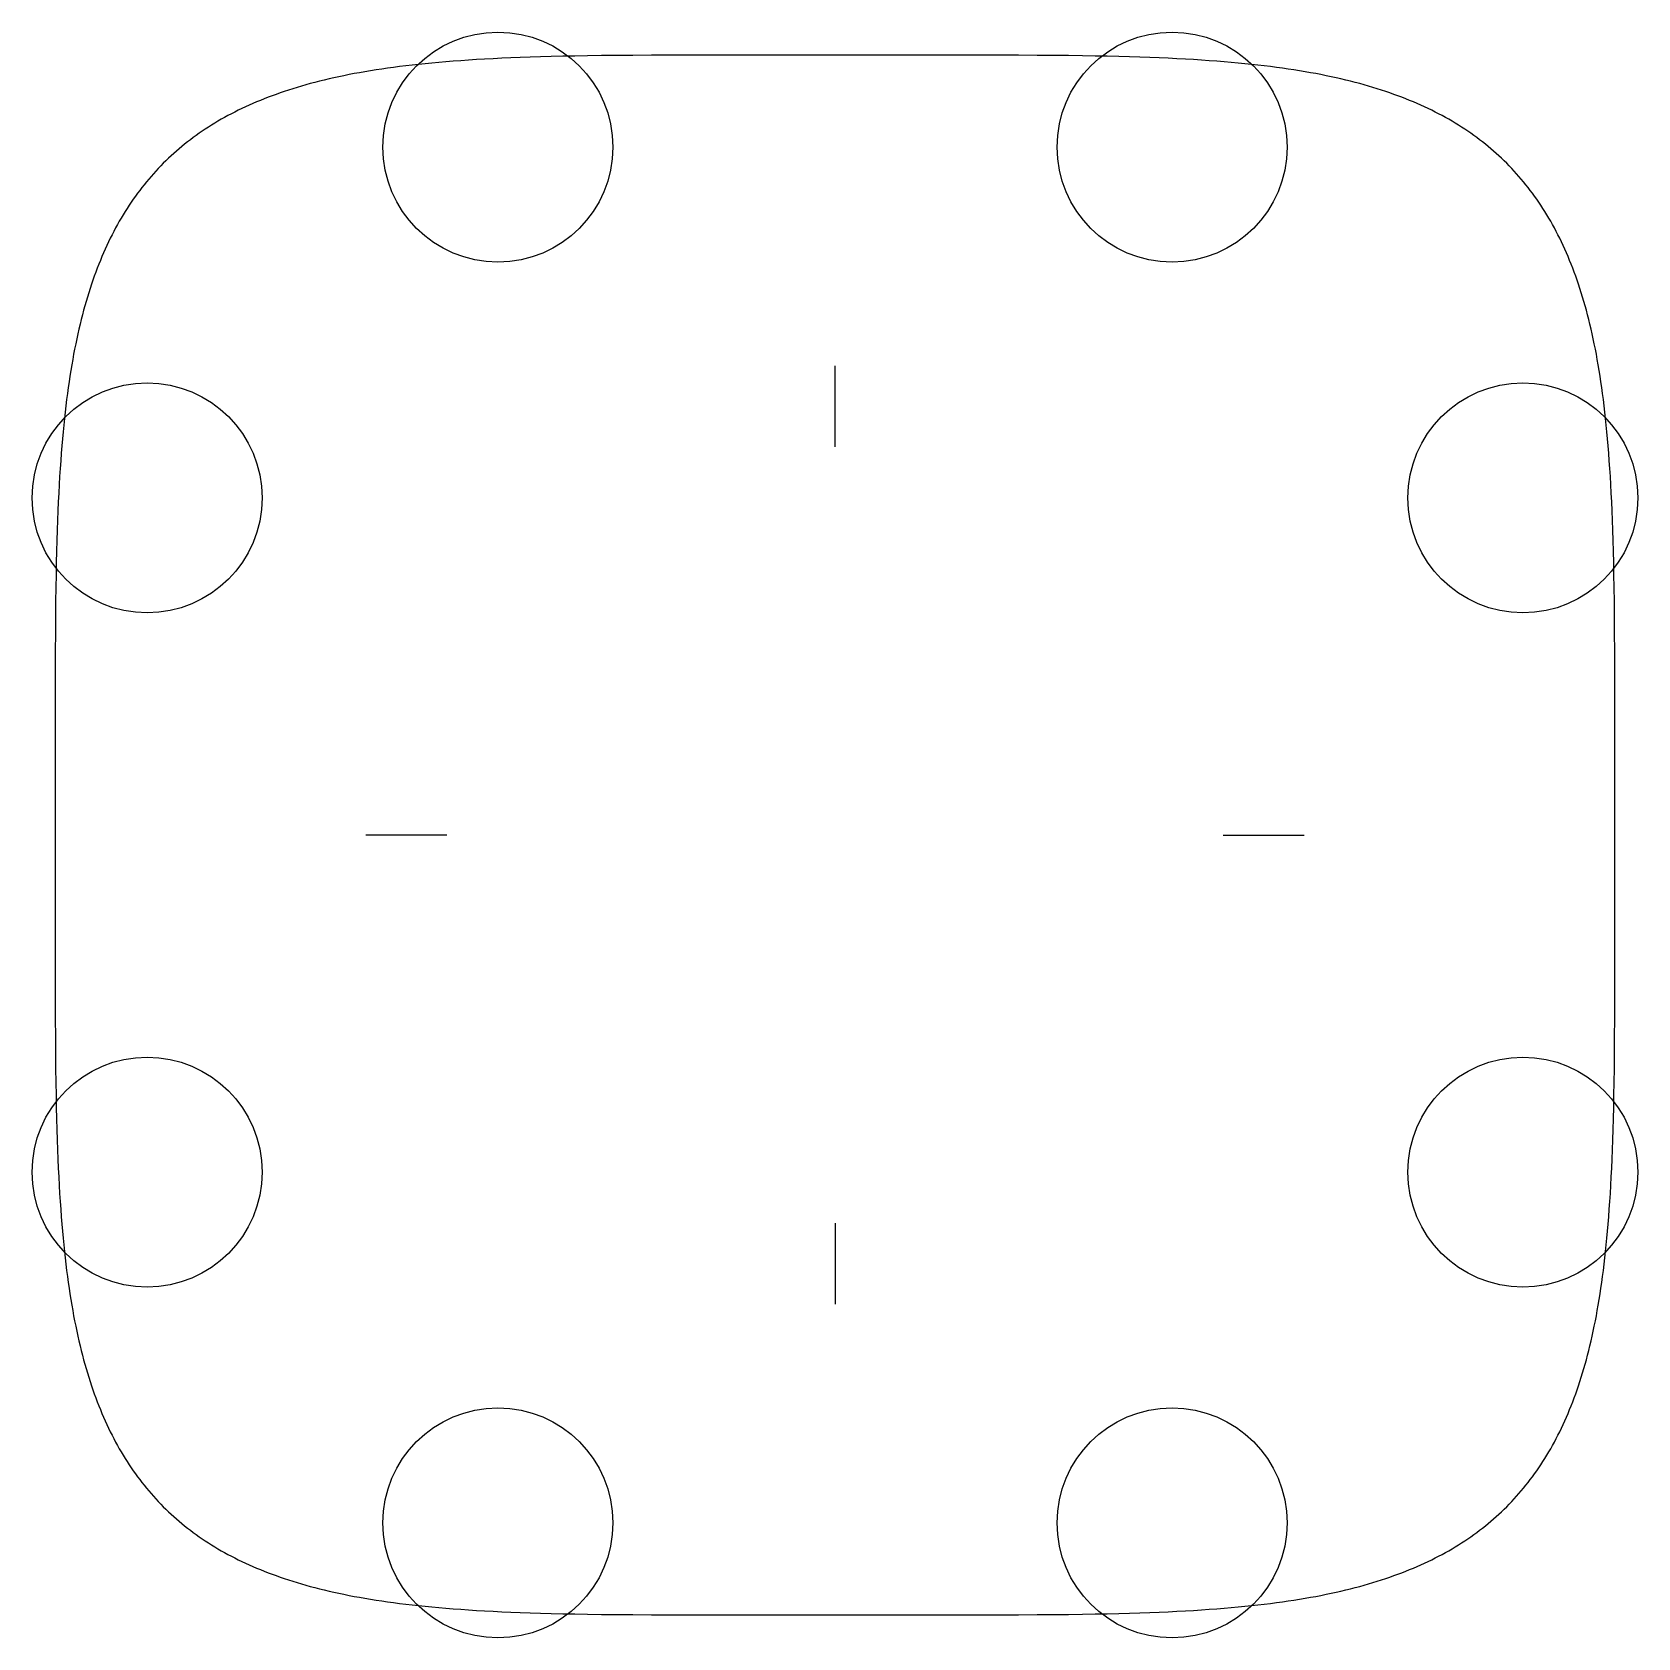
# Model space of a CAD drawing. Header units: metres. Extents: x -84 to 84, y -84 to 84.
import ezdxf

# ---------------------------------------------------------------- set-up
doc = ezdxf.new("R2010")
doc.units = ezdxf.units.M

msp = doc.modelspace()

# ---------------------------------------------------------------- linework, layer by layer
at = {"layer": 'ATTACH'}
for centre in [(-35.1794, 71.7928), (35.1794, 71.7928), (-71.7926, 35.183), (71.7926, 35.183), (-71.7926, -35.183), (71.7926, -35.183), (-35.1794, -71.7928), (35.1794, -71.7928)]:
    msp.add_circle(centre, 12, dxfattribs=at)
at = {"layer": 'OUTLINE'}
for p, q in [((-42.7785, 80.4949), (-43.4678, 80.4236)), ((-42.0729, 80.5635), (-42.7785, 80.4949)), ((-41.3498, 80.6293), (-42.0729, 80.5635)), ((-40.6083, 80.6924), (-41.3498, 80.6293)), ((-39.8471, 80.7529), (-40.6083, 80.6924)), ((-39.0649, 80.8106), (-39.8471, 80.7529)), ((-38.2602, 80.8656), (-39.0649, 80.8106)), ((-37.4312, 80.9179), (-38.2602, 80.8656)), ((-36.5759, 80.9675), (-37.4312, 80.9179)), ((-35.6922, 81.0144), (-36.5759, 80.9675)), ((-34.7775, 81.0587), (-35.6922, 81.0144)), ((-33.8287, 81.1002), (-34.7775, 81.0587)), ((-32.8422, 81.139), (-33.8287, 81.1002)), ((-31.814, 81.1752), (-32.8422, 81.139)), ((-30.7388, 81.2086), (-31.814, 81.1752)), ((-29.6105, 81.2394), (-30.7388, 81.2086)), ((-28.4214, 81.2675), (-29.6105, 81.2394)), ((-27.1617, 81.2929), (-28.4214, 81.2675)), ((-25.819, 81.3157), (-27.1617, 81.2929)), ((-24.3762, 81.3357), (-25.819, 81.3157)), ((-22.8101, 81.3531), (-24.3762, 81.3357)), ((-21.0866, 81.3678), (-22.8101, 81.3531)), ((-19.153, 81.3798), (-21.0866, 81.3678)), ((-16.919, 81.3892), (-19.153, 81.3798)), ((-14.2053, 81.3959), (-16.919, 81.3892)), ((-10.5352, 81.3999), (-14.2053, 81.3959)), ((0, 81.4012), (-10.5352, 81.3999)), ((10.5352, 81.3999), (0, 81.4012)), ((14.2053, 81.3959), (10.5352, 81.3999)), ((16.919, 81.3892), (14.2053, 81.3959)), ((19.153, 81.3798), (16.919, 81.3892)), ((21.0866, 81.3678), (19.153, 81.3798)), ((22.8101, 81.3531), (21.0866, 81.3678)), ((24.3762, 81.3357), (22.8101, 81.3531)), ((25.819, 81.3157), (24.3762, 81.3357)), ((27.1617, 81.2929), (25.819, 81.3157)), ((28.4214, 81.2675), (27.1617, 81.2929)), ((29.6105, 81.2394), (28.4214, 81.2675)), ((30.7388, 81.2086), (29.6105, 81.2394)), ((31.814, 81.1752), (30.7388, 81.2086)), ((32.8422, 81.139), (31.814, 81.1752)), ((33.8287, 81.1002), (32.8422, 81.139)), ((34.7775, 81.0587), (33.8287, 81.1002)), ((35.6922, 81.0144), (34.7775, 81.0587)), ((36.5759, 80.9675), (35.6922, 81.0144)), ((37.4312, 80.9179), (36.5759, 80.9675)), ((38.2602, 80.8656), (37.4312, 80.9179)), ((39.0649, 80.8106), (38.2602, 80.8656)), ((39.8471, 80.7529), (39.0649, 80.8106)), ((40.6083, 80.6924), (39.8471, 80.7529)), ((41.3498, 80.6293), (40.6083, 80.6924)), ((42.0729, 80.5635), (41.3498, 80.6293)), ((42.7785, 80.4949), (42.0729, 80.5635)), ((43.4678, 80.4236), (42.7785, 80.4949)), ((-53.3016, 78.7901), (-53.7941, 78.6689)), ((-52.8011, 78.9085), (-53.3016, 78.7901)), ((-52.2926, 79.024), (-52.8011, 78.9085)), ((-51.7757, 79.1368), (-52.2926, 79.024)), ((-51.2502, 79.2467), (-51.7757, 79.1368)), ((-50.7158, 79.3539), (-51.2502, 79.2467)), ((-50.1722, 79.4582), (-50.7158, 79.3539)), ((-49.619, 79.5598), (-50.1722, 79.4582)), ((-49.0559, 79.6586), (-49.619, 79.5598)), ((-48.4825, 79.7546), (-49.0559, 79.6586)), ((-47.8984, 79.8479), (-48.4825, 79.7546)), ((-47.3032, 79.9384), (-47.8984, 79.8479)), ((-46.6963, 80.0261), (-47.3032, 79.9384)), ((-46.0773, 80.1111), (-46.6963, 80.0261)), ((-45.4456, 80.1933), (-46.0773, 80.1111)), ((-44.8006, 80.2728), (-45.4456, 80.1933)), ((-44.1415, 80.3496), (-44.8006, 80.2728)), ((-43.4678, 80.4236), (-44.1415, 80.3496)), ((44.1415, 80.3496), (43.4678, 80.4236)), ((44.8006, 80.2728), (44.1415, 80.3496)), ((45.4456, 80.1933), (44.8006, 80.2728)), ((46.0773, 80.1111), (45.4456, 80.1933)), ((46.6963, 80.0261), (46.0773, 80.1111)), ((47.3032, 79.9384), (46.6963, 80.0261)), ((47.8984, 79.8479), (47.3032, 79.9384)), ((48.4825, 79.7546), (47.8984, 79.8479)), ((49.0559, 79.6586), (48.4825, 79.7546)), ((49.619, 79.5598), (49.0559, 79.6586)), ((50.1722, 79.4582), (49.619, 79.5598)), ((50.7158, 79.3539), (50.1722, 79.4582)), ((51.2502, 79.2467), (50.7158, 79.3539)), ((51.7757, 79.1368), (51.2502, 79.2467)), ((52.2926, 79.024), (51.7757, 79.1368)), ((52.8011, 78.9085), (52.2926, 79.024)), ((53.3016, 78.7901), (52.8011, 78.9085)), ((53.7941, 78.6689), (53.3016, 78.7901)), ((-58.7511, 77.1465), (-59.164, 76.9906)), ((-58.3323, 77.2994), (-58.7511, 77.1465)), ((-57.9077, 77.4493), (-58.3323, 77.2994)), ((-57.4769, 77.5964), (-57.9077, 77.4493)), ((-57.0399, 77.7405), (-57.4769, 77.5964)), ((-56.5966, 77.8818), (-57.0399, 77.7405)), ((-56.1468, 78.0201), (-56.5966, 77.8818)), ((-55.6903, 78.1556), (-56.1468, 78.0201)), ((-55.227, 78.2882), (-55.6903, 78.1556)), ((-54.7567, 78.4179), (-55.227, 78.2882)), ((-54.2791, 78.5448), (-54.7567, 78.4179)), ((-53.7941, 78.6689), (-54.2791, 78.5448)), ((54.2791, 78.5448), (53.7941, 78.6689)), ((54.7567, 78.4179), (54.2791, 78.5448)), ((55.227, 78.2882), (54.7567, 78.4179)), ((55.6903, 78.1556), (55.227, 78.2882)), ((56.1468, 78.0201), (55.6903, 78.1556)), ((56.5966, 77.8818), (56.1468, 78.0201)), ((57.0399, 77.7405), (56.5966, 77.8818)), ((57.4769, 77.5964), (57.0399, 77.7405)), ((57.9077, 77.4493), (57.4769, 77.5964)), ((58.3323, 77.2994), (57.9077, 77.4493)), ((58.7511, 77.1465), (58.3323, 77.2994)), ((59.164, 76.9906), (58.7511, 77.1465)), ((-62.637, 75.4537), (-62.9975, 75.2678)), ((-62.2716, 75.6366), (-62.637, 75.4537)), ((-61.9012, 75.8164), (-62.2716, 75.6366)), ((-61.5259, 75.9931), (-61.9012, 75.8164)), ((-61.1455, 76.1669), (-61.5259, 75.9931)), ((-60.76, 76.3376), (-61.1455, 76.1669)), ((-60.3691, 76.5053), (-60.76, 76.3376)), ((-59.9729, 76.6701), (-60.3691, 76.5053)), ((-59.5713, 76.8318), (-59.9729, 76.6701)), ((-59.164, 76.9906), (-59.5713, 76.8318)), ((59.5713, 76.8318), (59.164, 76.9906)), ((59.9729, 76.6701), (59.5713, 76.8318)), ((60.3691, 76.5053), (59.9729, 76.6701)), ((60.76, 76.3376), (60.3691, 76.5053)), ((61.1455, 76.1669), (60.76, 76.3376)), ((61.5259, 75.9931), (61.1455, 76.1669)), ((61.9012, 75.8164), (61.5259, 75.9931)), ((62.2716, 75.6366), (61.9012, 75.8164)), ((62.637, 75.4537), (62.2716, 75.6366)), ((62.9975, 75.2678), (62.637, 75.4537)), ((-65.3923, 73.8788), (-65.7167, 73.6677)), ((-65.0636, 74.0867), (-65.3923, 73.8788)), ((-64.7305, 74.2914), (-65.0636, 74.0867)), ((-64.393, 74.493), (-64.7305, 74.2914)), ((-64.051, 74.6914), (-64.393, 74.493)), ((-63.7045, 74.8866), (-64.051, 74.6914)), ((-63.3534, 75.0787), (-63.7045, 74.8866)), ((-62.9975, 75.2678), (-63.3534, 75.0787)), ((63.3534, 75.0787), (62.9975, 75.2678)), ((63.7045, 74.8866), (63.3534, 75.0787)), ((64.051, 74.6914), (63.7045, 74.8866)), ((64.393, 74.493), (64.051, 74.6914)), ((64.7305, 74.2914), (64.393, 74.493)), ((65.0636, 74.0867), (64.7305, 74.2914)), ((65.3923, 73.8788), (65.0636, 74.0867)), ((65.7167, 73.6677), (65.3923, 73.8788)), ((-67.8718, 72.0983), (-68.1637, 71.8607)), ((-67.576, 72.3324), (-67.8718, 72.0983)), ((-67.2763, 72.5632), (-67.576, 72.3324)), ((-66.9726, 72.7907), (-67.2763, 72.5632)), ((-66.6648, 73.0149), (-66.9726, 72.7907)), ((-66.3529, 73.2357), (-66.6648, 73.0149)), ((-66.0369, 73.4533), (-66.3529, 73.2357)), ((-65.7167, 73.6677), (-66.0369, 73.4533)), ((66.0369, 73.4533), (65.7167, 73.6677)), ((66.3529, 73.2357), (66.0369, 73.4533)), ((66.6648, 73.0149), (66.3529, 73.2357)), ((66.9726, 72.7907), (66.6648, 73.0149)), ((67.2763, 72.5632), (66.9726, 72.7907)), ((67.576, 72.3324), (67.2763, 72.5632)), ((67.8718, 72.0983), (67.576, 72.3324)), ((68.1637, 71.8607), (67.8718, 72.0983)), ((-69.5659, 70.6212), (-69.8352, 70.3628)), ((-69.293, 70.8761), (-69.5659, 70.6212)), ((-69.0163, 71.1275), (-69.293, 70.8761)), ((-68.7359, 71.3753), (-69.0163, 71.1275)), ((-68.4517, 71.6197), (-68.7359, 71.3753)), ((-68.1637, 71.8607), (-68.4517, 71.6197)), ((68.4517, 71.6197), (68.1637, 71.8607)), ((68.7359, 71.3753), (68.4517, 71.6197)), ((69.0163, 71.1275), (68.7359, 71.3753)), ((69.293, 70.8761), (69.0163, 71.1275)), ((69.5659, 70.6212), (69.293, 70.8761)), ((69.8352, 70.3628), (69.5659, 70.6212)), ((-71.3753, 68.7359), (-71.6197, 68.4517)), ((-71.1275, 69.0163), (-71.3753, 68.7359)), ((-70.8761, 69.293), (-71.1275, 69.0163)), ((-70.6212, 69.5659), (-70.8761, 69.293)), ((-70.3628, 69.8352), (-70.6212, 69.5659)), ((-70.1008, 70.1008), (-70.3628, 69.8352)), ((-69.8352, 70.3628), (-70.1008, 70.1008)), ((70.1008, 70.1008), (69.8352, 70.3628)), ((70.3628, 69.8352), (70.1008, 70.1008)), ((70.6212, 69.5659), (70.3628, 69.8352)), ((70.8761, 69.293), (70.6212, 69.5659)), ((71.1275, 69.0163), (70.8761, 69.293)), ((71.3753, 68.7359), (71.1275, 69.0163)), ((71.6197, 68.4517), (71.3753, 68.7359)), ((-72.5632, 67.2763), (-72.7907, 66.9726)), ((-72.3324, 67.576), (-72.5632, 67.2763)), ((-72.0983, 67.8718), (-72.3324, 67.576)), ((-71.8607, 68.1637), (-72.0983, 67.8718)), ((-71.6197, 68.4517), (-71.8607, 68.1637)), ((71.8607, 68.1637), (71.6197, 68.4517)), ((72.0983, 67.8718), (71.8607, 68.1637)), ((72.3324, 67.576), (72.0983, 67.8718)), ((72.5632, 67.2763), (72.3324, 67.576)), ((72.7907, 66.9726), (72.5632, 67.2763)), ((-73.8788, 65.3923), (-74.0867, 65.0636)), ((-73.6677, 65.7167), (-73.8788, 65.3923)), ((-73.4533, 66.0369), (-73.6677, 65.7167)), ((-73.2357, 66.3529), (-73.4533, 66.0369)), ((-73.0149, 66.6648), (-73.2357, 66.3529)), ((-72.7907, 66.9726), (-73.0149, 66.6648)), ((73.0149, 66.6648), (72.7907, 66.9726)), ((73.2357, 66.3529), (73.0149, 66.6648)), ((73.4533, 66.0369), (73.2357, 66.3529)), ((73.6677, 65.7167), (73.4533, 66.0369)), ((73.8788, 65.3923), (73.6677, 65.7167)), ((74.0867, 65.0636), (73.8788, 65.3923)), ((-74.8866, 63.7045), (-75.0787, 63.3534)), ((-74.6914, 64.051), (-74.8866, 63.7045)), ((-74.493, 64.393), (-74.6914, 64.051)), ((-74.2914, 64.7305), (-74.493, 64.393)), ((-74.0867, 65.0636), (-74.2914, 64.7305)), ((74.2914, 64.7305), (74.0867, 65.0636)), ((74.493, 64.393), (74.2914, 64.7305)), ((74.6914, 64.051), (74.493, 64.393)), ((74.8866, 63.7045), (74.6914, 64.051)), ((75.0787, 63.3534), (74.8866, 63.7045)), ((-75.6366, 62.2716), (-75.8164, 61.9012)), ((-75.4537, 62.637), (-75.6366, 62.2716)), ((-75.2678, 62.9975), (-75.4537, 62.637)), ((-75.0787, 63.3534), (-75.2678, 62.9975)), ((75.2678, 62.9975), (75.0787, 63.3534)), ((75.4537, 62.637), (75.2678, 62.9975)), ((75.6366, 62.2716), (75.4537, 62.637)), ((75.8164, 61.9012), (75.6366, 62.2716)), ((-76.5053, 60.3691), (-76.6701, 59.9729)), ((-76.3376, 60.76), (-76.5053, 60.3691)), ((-76.1669, 61.1455), (-76.3376, 60.76)), ((-75.9931, 61.5259), (-76.1669, 61.1455)), ((-75.8164, 61.9012), (-75.9931, 61.5259)), ((75.9931, 61.5259), (75.8164, 61.9012)), ((76.1669, 61.1455), (75.9931, 61.5259)), ((76.3376, 60.76), (76.1669, 61.1455)), ((76.5053, 60.3691), (76.3376, 60.76)), ((76.6701, 59.9729), (76.5053, 60.3691)), ((-77.1465, 58.7511), (-77.2994, 58.3323)), ((-76.9906, 59.164), (-77.1465, 58.7511)), ((-76.8318, 59.5713), (-76.9906, 59.164)), ((-76.6701, 59.9729), (-76.8318, 59.5713)), ((76.8318, 59.5713), (76.6701, 59.9729)), ((76.9906, 59.164), (76.8318, 59.5713)), ((77.1465, 58.7511), (76.9906, 59.164)), ((77.2994, 58.3323), (77.1465, 58.7511)), ((-77.7405, 57.0399), (-77.8818, 56.5966)), ((-77.5964, 57.4769), (-77.7405, 57.0399)), ((-77.4493, 57.9077), (-77.5964, 57.4769)), ((-77.2994, 58.3323), (-77.4493, 57.9077)), ((77.4493, 57.9077), (77.2994, 58.3323)), ((77.5964, 57.4769), (77.4493, 57.9077)), ((77.7405, 57.0399), (77.5964, 57.4769)), ((77.8818, 56.5966), (77.7405, 57.0399)), ((-78.1556, 55.6903), (-78.2882, 55.227)), ((-78.0201, 56.1468), (-78.1556, 55.6903)), ((-77.8818, 56.5966), (-78.0201, 56.1468)), ((78.0201, 56.1468), (77.8818, 56.5966)), ((78.1556, 55.6903), (78.0201, 56.1468)), ((78.2882, 55.227), (78.1556, 55.6903)), ((-78.6689, 53.7941), (-78.7901, 53.3016)), ((-78.5448, 54.2791), (-78.6689, 53.7941)), ((-78.4179, 54.7567), (-78.5448, 54.2791)), ((-78.2882, 55.227), (-78.4179, 54.7567)), ((78.4179, 54.7567), (78.2882, 55.227)), ((78.5448, 54.2791), (78.4179, 54.7567)), ((78.6689, 53.7941), (78.5448, 54.2791)), ((78.7901, 53.3016), (78.6689, 53.7941)), ((-79.024, 52.2926), (-79.1368, 51.7757)), ((-78.9085, 52.8011), (-79.024, 52.2926)), ((-78.7901, 53.3016), (-78.9085, 52.8011)), ((78.9085, 52.8011), (78.7901, 53.3016)), ((79.024, 52.2926), (78.9085, 52.8011)), ((79.1368, 51.7757), (79.024, 52.2926)), ((-79.3539, 50.7158), (-79.4582, 50.1722)), ((-79.2467, 51.2502), (-79.3539, 50.7158)), ((-79.1368, 51.7757), (-79.2467, 51.2502)), ((79.2467, 51.2502), (79.1368, 51.7757)), ((79.3539, 50.7158), (79.2467, 51.2502)), ((79.4582, 50.1722), (79.3539, 50.7158)), ((-79.6586, 49.0559), (-79.7546, 48.4825)), ((-79.5598, 49.619), (-79.6586, 49.0559)), ((-79.4582, 50.1722), (-79.5598, 49.619)), ((79.5598, 49.619), (79.4582, 50.1722)), ((79.6586, 49.0559), (79.5598, 49.619)), ((79.7546, 48.4825), (79.6586, 49.0559)), ((-79.9384, 47.3032), (-80.0261, 46.6963)), ((-79.8479, 47.8984), (-79.9384, 47.3032)), ((-79.7546, 48.4825), (-79.8479, 47.8984)), ((79.8479, 47.8984), (79.7546, 48.4825)), ((79.9384, 47.3032), (79.8479, 47.8984)), ((80.0261, 46.6963), (79.9384, 47.3032)), ((-80.1933, 45.4456), (-80.2728, 44.8006)), ((-80.1111, 46.0773), (-80.1933, 45.4456)), ((-80.0261, 46.6963), (-80.1111, 46.0773)), ((80.1111, 46.0773), (80.0261, 46.6963)), ((80.1933, 45.4456), (80.1111, 46.0773)), ((80.2728, 44.8006), (80.1933, 45.4456)), ((-80.3496, 44.1415), (-80.4236, 43.4678)), ((-80.2728, 44.8006), (-80.3496, 44.1415)), ((80.3496, 44.1415), (80.2728, 44.8006)), ((80.4236, 43.4678), (80.3496, 44.1415)), ((-80.5635, 42.0729), (-80.6293, 41.3498)), ((-80.4949, 42.7785), (-80.5635, 42.0729)), ((-80.4236, 43.4678), (-80.4949, 42.7785)), ((80.4949, 42.7785), (80.4236, 43.4678)), ((80.5635, 42.0729), (80.4949, 42.7785)), ((80.6293, 41.3498), (80.5635, 42.0729)), ((-80.6924, 40.6083), (-80.7529, 39.8471)), ((-80.6293, 41.3498), (-80.6924, 40.6083)), ((80.6924, 40.6083), (80.6293, 41.3498)), ((80.7529, 39.8471), (80.6924, 40.6083)), ((-80.8106, 39.0649), (-80.8656, 38.2602)), ((-80.7529, 39.8471), (-80.8106, 39.0649)), ((80.8106, 39.0649), (80.7529, 39.8471)), ((80.8656, 38.2602), (80.8106, 39.0649)), ((-80.9179, 37.4312), (-80.9675, 36.5759)), ((-80.8656, 38.2602), (-80.9179, 37.4312)), ((80.9179, 37.4312), (80.8656, 38.2602)), ((80.9675, 36.5759), (80.9179, 37.4312)), ((-81.0144, 35.6922), (-81.0587, 34.7775)), ((-80.9675, 36.5759), (-81.0144, 35.6922)), ((81.0144, 35.6922), (80.9675, 36.5759)), ((81.0587, 34.7775), (81.0144, 35.6922)), ((-81.1002, 33.8287), (-81.139, 32.8422)), ((-81.0587, 34.7775), (-81.1002, 33.8287)), ((81.1002, 33.8287), (81.0587, 34.7775)), ((81.139, 32.8422), (81.1002, 33.8287)), ((-81.139, 32.8422), (-81.1752, 31.814)), ((81.1752, 31.814), (81.139, 32.8422)), ((-81.2086, 30.7388), (-81.2394, 29.6105)), ((-81.1752, 31.814), (-81.2086, 30.7388)), ((81.2086, 30.7388), (81.1752, 31.814)), ((81.2394, 29.6105), (81.2086, 30.7388)), ((-81.2394, 29.6105), (-81.2675, 28.4214)), ((81.2675, 28.4214), (81.2394, 29.6105)), ((-81.2929, 27.1617), (-81.3157, 25.819)), ((-81.2675, 28.4214), (-81.2929, 27.1617)), ((81.2929, 27.1617), (81.2675, 28.4214)), ((81.3157, 25.819), (81.2929, 27.1617)), ((-81.3157, 25.819), (-81.3357, 24.3762)), ((81.3357, 24.3762), (81.3157, 25.819)), ((-81.3357, 24.3762), (-81.3531, 22.8101)), ((81.3531, 22.8101), (81.3357, 24.3762)), ((-81.3531, 22.8101), (-81.3678, 21.0866)), ((81.3678, 21.0866), (81.3531, 22.8101)), ((-81.3678, 21.0866), (-81.3798, 19.153)), ((81.3798, 19.153), (81.3678, 21.0866)), ((-81.3798, 19.153), (-81.3892, 16.919)), ((81.3892, 16.919), (81.3798, 19.153)), ((-81.3892, 16.919), (-81.3959, 14.2053)), ((81.3959, 14.2053), (81.3892, 16.919)), ((-81.3959, 14.2053), (-81.3999, 10.5352)), ((81.3999, 10.5352), (81.3959, 14.2053)), ((-81.3999, 10.5352), (-81.4012, 0)), ((81.4012, 0), (81.3999, 10.5352)), ((-81.4012, 0), (-81.3999, -10.5352)), ((81.3999, -10.5352), (81.4012, 0)), ((-81.3999, -10.5352), (-81.3959, -14.2053)), ((81.3959, -14.2053), (81.3999, -10.5352)), ((-81.3959, -14.2053), (-81.3892, -16.919)), ((81.3892, -16.919), (81.3959, -14.2053)), ((-81.3892, -16.919), (-81.3798, -19.153)), ((81.3798, -19.153), (81.3892, -16.919)), ((-81.3798, -19.153), (-81.3678, -21.0866)), ((81.3678, -21.0866), (81.3798, -19.153)), ((-81.3678, -21.0866), (-81.3531, -22.8101)), ((81.3531, -22.8101), (81.3678, -21.0866)), ((-81.3531, -22.8101), (-81.3357, -24.3762)), ((81.3357, -24.3762), (81.3531, -22.8101)), ((-81.3357, -24.3762), (-81.3157, -25.819)), ((81.3157, -25.819), (81.3357, -24.3762)), ((-81.3157, -25.819), (-81.2929, -27.1617)), ((81.2929, -27.1617), (81.3157, -25.819)), ((-81.2929, -27.1617), (-81.2675, -28.4214)), ((-81.2675, -28.4214), (-81.2394, -29.6105)), ((81.2394, -29.6105), (81.2675, -28.4214)), ((81.2675, -28.4214), (81.2929, -27.1617)), ((-81.2394, -29.6105), (-81.2086, -30.7388)), ((81.2086, -30.7388), (81.2394, -29.6105)), ((-81.2086, -30.7388), (-81.1752, -31.814)), ((-81.1752, -31.814), (-81.139, -32.8422)), ((81.139, -32.8422), (81.1752, -31.814)), ((81.1752, -31.814), (81.2086, -30.7388)), ((-81.139, -32.8422), (-81.1002, -33.8287)), ((81.1002, -33.8287), (81.139, -32.8422)), ((-81.1002, -33.8287), (-81.0587, -34.7775)), ((-81.0587, -34.7775), (-81.0144, -35.6922)), ((81.0144, -35.6922), (81.0587, -34.7775)), ((81.0587, -34.7775), (81.1002, -33.8287)), ((-81.0144, -35.6922), (-80.9675, -36.5759)), ((-80.9675, -36.5759), (-80.9179, -37.4312)), ((80.9179, -37.4312), (80.9675, -36.5759)), ((80.9675, -36.5759), (81.0144, -35.6922)), ((-80.9179, -37.4312), (-80.8656, -38.2602)), ((-80.8656, -38.2602), (-80.8106, -39.0649)), ((80.8106, -39.0649), (80.8656, -38.2602)), ((80.8656, -38.2602), (80.9179, -37.4312)), ((-80.8106, -39.0649), (-80.7529, -39.8471)), ((-80.7529, -39.8471), (-80.6924, -40.6083)), ((80.6924, -40.6083), (80.7529, -39.8471)), ((80.7529, -39.8471), (80.8106, -39.0649)), ((-80.6924, -40.6083), (-80.6293, -41.3498)), ((-80.6293, -41.3498), (-80.5635, -42.0729)), ((80.5635, -42.0729), (80.6293, -41.3498)), ((80.6293, -41.3498), (80.6924, -40.6083)), ((-80.5635, -42.0729), (-80.4949, -42.7785)), ((-80.4949, -42.7785), (-80.4236, -43.4678)), ((-80.4236, -43.4678), (-80.3496, -44.1415)), ((80.3496, -44.1415), (80.4236, -43.4678)), ((80.4236, -43.4678), (80.4949, -42.7785)), ((80.4949, -42.7785), (80.5635, -42.0729)), ((-80.3496, -44.1415), (-80.2728, -44.8006)), ((-80.2728, -44.8006), (-80.1933, -45.4456)), ((80.1933, -45.4456), (80.2728, -44.8006)), ((80.2728, -44.8006), (80.3496, -44.1415)), ((-80.1933, -45.4456), (-80.1111, -46.0773)), ((-80.1111, -46.0773), (-80.0261, -46.6963)), ((-80.0261, -46.6963), (-79.9384, -47.3032)), ((79.9384, -47.3032), (80.0261, -46.6963)), ((80.0261, -46.6963), (80.1111, -46.0773)), ((80.1111, -46.0773), (80.1933, -45.4456)), ((-79.9384, -47.3032), (-79.8479, -47.8984)), ((-79.8479, -47.8984), (-79.7546, -48.4825)), ((-79.7546, -48.4825), (-79.6586, -49.0559)), ((79.6586, -49.0559), (79.7546, -48.4825)), ((79.7546, -48.4825), (79.8479, -47.8984)), ((79.8479, -47.8984), (79.9384, -47.3032)), ((-79.6586, -49.0559), (-79.5598, -49.619)), ((-79.5598, -49.619), (-79.4582, -50.1722)), ((-79.4582, -50.1722), (-79.3539, -50.7158)), ((79.3539, -50.7158), (79.4582, -50.1722)), ((79.4582, -50.1722), (79.5598, -49.619)), ((79.5598, -49.619), (79.6586, -49.0559)), ((-79.3539, -50.7158), (-79.2467, -51.2502)), ((-79.2467, -51.2502), (-79.1368, -51.7757)), ((-79.1368, -51.7757), (-79.024, -52.2926)), ((79.024, -52.2926), (79.1368, -51.7757)), ((79.1368, -51.7757), (79.2467, -51.2502)), ((79.2467, -51.2502), (79.3539, -50.7158)), ((-79.024, -52.2926), (-78.9085, -52.8011)), ((-78.9085, -52.8011), (-78.7901, -53.3016)), ((-78.7901, -53.3016), (-78.6689, -53.7941)), ((78.6689, -53.7941), (78.7901, -53.3016)), ((78.7901, -53.3016), (78.9085, -52.8011)), ((78.9085, -52.8011), (79.024, -52.2926)), ((-78.6689, -53.7941), (-78.5448, -54.2791)), ((-78.5448, -54.2791), (-78.4179, -54.7567)), ((-78.4179, -54.7567), (-78.2882, -55.227)), ((-78.2882, -55.227), (-78.1556, -55.6903)), ((78.1556, -55.6903), (78.2882, -55.227)), ((78.2882, -55.227), (78.4179, -54.7567)), ((78.4179, -54.7567), (78.5448, -54.2791)), ((78.5448, -54.2791), (78.6689, -53.7941)), ((-78.1556, -55.6903), (-78.0201, -56.1468)), ((-78.0201, -56.1468), (-77.8818, -56.5966)), ((-77.8818, -56.5966), (-77.7405, -57.0399)), ((77.7405, -57.0399), (77.8818, -56.5966)), ((77.8818, -56.5966), (78.0201, -56.1468)), ((78.0201, -56.1468), (78.1556, -55.6903)), ((-77.7405, -57.0399), (-77.5964, -57.4769)), ((-77.5964, -57.4769), (-77.4493, -57.9077)), ((-77.4493, -57.9077), (-77.2994, -58.3323)), ((-77.2994, -58.3323), (-77.1465, -58.7511)), ((77.1465, -58.7511), (77.2994, -58.3323)), ((77.2994, -58.3323), (77.4493, -57.9077)), ((77.4493, -57.9077), (77.5964, -57.4769)), ((77.5964, -57.4769), (77.7405, -57.0399)), ((-77.1465, -58.7511), (-76.9906, -59.164)), ((-76.9906, -59.164), (-76.8318, -59.5713)), ((-76.8318, -59.5713), (-76.6701, -59.9729)), ((-76.6701, -59.9729), (-76.5053, -60.3691)), ((76.5053, -60.3691), (76.6701, -59.9729)), ((76.6701, -59.9729), (76.8318, -59.5713)), ((76.8318, -59.5713), (76.9906, -59.164)), ((76.9906, -59.164), (77.1465, -58.7511)), ((-76.5053, -60.3691), (-76.3376, -60.76)), ((-76.3376, -60.76), (-76.1669, -61.1455)), ((-76.1669, -61.1455), (-75.9931, -61.5259)), ((-75.9931, -61.5259), (-75.8164, -61.9012)), ((-75.8164, -61.9012), (-75.6366, -62.2716)), ((75.6366, -62.2716), (75.8164, -61.9012)), ((75.8164, -61.9012), (75.9931, -61.5259)), ((75.9931, -61.5259), (76.1669, -61.1455)), ((76.1669, -61.1455), (76.3376, -60.76)), ((76.3376, -60.76), (76.5053, -60.3691)), ((-75.6366, -62.2716), (-75.4537, -62.637)), ((-75.4537, -62.637), (-75.2678, -62.9975)), ((-75.2678, -62.9975), (-75.0787, -63.3534)), ((-75.0787, -63.3534), (-74.8866, -63.7045)), ((74.8866, -63.7045), (75.0787, -63.3534)), ((75.0787, -63.3534), (75.2678, -62.9975)), ((75.2678, -62.9975), (75.4537, -62.637)), ((75.4537, -62.637), (75.6366, -62.2716)), ((-74.8866, -63.7045), (-74.6914, -64.051)), ((-74.6914, -64.051), (-74.493, -64.393)), ((-74.493, -64.393), (-74.2914, -64.7305)), ((-74.2914, -64.7305), (-74.0867, -65.0636)), ((-74.0867, -65.0636), (-73.8788, -65.3923)), ((73.8788, -65.3923), (74.0867, -65.0636)), ((74.0867, -65.0636), (74.2914, -64.7305)), ((74.2914, -64.7305), (74.493, -64.393)), ((74.493, -64.393), (74.6914, -64.051)), ((74.6914, -64.051), (74.8866, -63.7045)), ((-73.8788, -65.3923), (-73.6677, -65.7167)), ((-73.6677, -65.7167), (-73.4533, -66.0369)), ((-73.4533, -66.0369), (-73.2357, -66.3529)), ((-73.2357, -66.3529), (-73.0149, -66.6648)), ((-73.0149, -66.6648), (-72.7907, -66.9726)), ((-72.7907, -66.9726), (-72.5632, -67.2763)), ((72.5632, -67.2763), (72.7907, -66.9726)), ((72.7907, -66.9726), (73.0149, -66.6648)), ((73.0149, -66.6648), (73.2357, -66.3529)), ((73.2357, -66.3529), (73.4533, -66.0369)), ((73.4533, -66.0369), (73.6677, -65.7167)), ((73.6677, -65.7167), (73.8788, -65.3923)), ((-72.5632, -67.2763), (-72.3324, -67.576)), ((-72.3324, -67.576), (-72.0983, -67.8718)), ((-72.0983, -67.8718), (-71.8607, -68.1637)), ((-71.8607, -68.1637), (-71.6197, -68.4517)), ((-71.6197, -68.4517), (-71.3753, -68.7359)), ((71.3753, -68.7359), (71.6197, -68.4517)), ((71.6197, -68.4517), (71.8607, -68.1637)), ((71.8607, -68.1637), (72.0983, -67.8718)), ((72.0983, -67.8718), (72.3324, -67.576)), ((72.3324, -67.576), (72.5632, -67.2763)), ((-71.3753, -68.7359), (-71.1275, -69.0163)), ((-71.1275, -69.0163), (-70.8761, -69.293)), ((-70.8761, -69.293), (-70.6212, -69.5659)), ((-70.6212, -69.5659), (-70.3628, -69.8352)), ((-70.3628, -69.8352), (-70.1008, -70.1008)), ((-70.1008, -70.1008), (-69.8352, -70.3628)), ((-69.8352, -70.3628), (-69.5659, -70.6212)), ((69.5659, -70.6212), (69.8352, -70.3628)), ((69.8352, -70.3628), (70.1008, -70.1008)), ((70.1008, -70.1008), (70.3628, -69.8352)), ((70.3628, -69.8352), (70.6212, -69.5659)), ((70.6212, -69.5659), (70.8761, -69.293)), ((70.8761, -69.293), (71.1275, -69.0163)), ((71.1275, -69.0163), (71.3753, -68.7359)), ((-69.5659, -70.6212), (-69.293, -70.8761)), ((-69.293, -70.8761), (-69.0163, -71.1275)), ((-69.0163, -71.1275), (-68.7359, -71.3753)), ((-68.7359, -71.3753), (-68.4517, -71.6197)), ((-68.4517, -71.6197), (-68.1637, -71.8607)), ((-68.1637, -71.8607), (-67.8718, -72.0983)), ((67.8718, -72.0983), (68.1637, -71.8607)), ((68.1637, -71.8607), (68.4517, -71.6197)), ((68.4517, -71.6197), (68.7359, -71.3753)), ((68.7359, -71.3753), (69.0163, -71.1275)), ((69.0163, -71.1275), (69.293, -70.8761)), ((69.293, -70.8761), (69.5659, -70.6212)), ((-67.8718, -72.0983), (-67.576, -72.3324)), ((-67.576, -72.3324), (-67.2763, -72.5632)), ((-67.2763, -72.5632), (-66.9726, -72.7907)), ((-66.9726, -72.7907), (-66.6648, -73.0149)), ((-66.6648, -73.0149), (-66.3529, -73.2357)), ((-66.3529, -73.2357), (-66.0369, -73.4533)), ((-66.0369, -73.4533), (-65.7167, -73.6677)), ((-65.7167, -73.6677), (-65.3923, -73.8788)), ((65.3923, -73.8788), (65.7167, -73.6677)), ((65.7167, -73.6677), (66.0369, -73.4533)), ((66.0369, -73.4533), (66.3529, -73.2357)), ((66.3529, -73.2357), (66.6648, -73.0149)), ((66.6648, -73.0149), (66.9726, -72.7907)), ((66.9726, -72.7907), (67.2763, -72.5632)), ((67.2763, -72.5632), (67.576, -72.3324)), ((67.576, -72.3324), (67.8718, -72.0983)), ((-65.3923, -73.8788), (-65.0636, -74.0867)), ((-65.0636, -74.0867), (-64.7305, -74.2914)), ((-64.7305, -74.2914), (-64.393, -74.493)), ((-64.393, -74.493), (-64.051, -74.6914)), ((-64.051, -74.6914), (-63.7045, -74.8866)), ((-63.7045, -74.8866), (-63.3534, -75.0787)), ((-63.3534, -75.0787), (-62.9975, -75.2678)), ((-62.9975, -75.2678), (-62.637, -75.4537)), ((62.637, -75.4537), (62.9975, -75.2678)), ((62.9975, -75.2678), (63.3534, -75.0787)), ((63.3534, -75.0787), (63.7045, -74.8866)), ((63.7045, -74.8866), (64.051, -74.6914)), ((64.051, -74.6914), (64.393, -74.493)), ((64.393, -74.493), (64.7305, -74.2914)), ((64.7305, -74.2914), (65.0636, -74.0867)), ((65.0636, -74.0867), (65.3923, -73.8788)), ((-62.637, -75.4537), (-62.2716, -75.6366)), ((-62.2716, -75.6366), (-61.9012, -75.8164)), ((-61.9012, -75.8164), (-61.5259, -75.9931)), ((-61.5259, -75.9931), (-61.1455, -76.1669)), ((-61.1455, -76.1669), (-60.76, -76.3376)), ((-60.76, -76.3376), (-60.3691, -76.5053)), ((-60.3691, -76.5053), (-59.9729, -76.6701)), ((-59.9729, -76.6701), (-59.5713, -76.8318)), ((-59.5713, -76.8318), (-59.164, -76.9906)), ((-59.164, -76.9906), (-58.7511, -77.1465)), ((58.7511, -77.1465), (59.164, -76.9906)), ((59.164, -76.9906), (59.5713, -76.8318)), ((59.5713, -76.8318), (59.9729, -76.6701)), ((59.9729, -76.6701), (60.3691, -76.5053)), ((60.3691, -76.5053), (60.76, -76.3376)), ((60.76, -76.3376), (61.1455, -76.1669)), ((61.1455, -76.1669), (61.5259, -75.9931)), ((61.5259, -75.9931), (61.9012, -75.8164)), ((61.9012, -75.8164), (62.2716, -75.6366)), ((62.2716, -75.6366), (62.637, -75.4537)), ((-58.7511, -77.1465), (-58.3323, -77.2994)), ((-58.3323, -77.2994), (-57.9077, -77.4493)), ((-57.9077, -77.4493), (-57.4769, -77.5964)), ((-57.4769, -77.5964), (-57.0399, -77.7405)), ((-57.0399, -77.7405), (-56.5966, -77.8818)), ((-56.5966, -77.8818), (-56.1468, -78.0201)), ((-56.1468, -78.0201), (-55.6903, -78.1556)), ((-55.6903, -78.1556), (-55.227, -78.2882)), ((-55.227, -78.2882), (-54.7567, -78.4179)), ((-54.7567, -78.4179), (-54.2791, -78.5448)), ((-54.2791, -78.5448), (-53.7941, -78.6689)), ((-53.7941, -78.6689), (-53.3016, -78.7901)), ((53.3016, -78.7901), (53.7941, -78.6689)), ((53.7941, -78.6689), (54.2791, -78.5448)), ((54.2791, -78.5448), (54.7567, -78.4179)), ((54.7567, -78.4179), (55.227, -78.2882)), ((55.227, -78.2882), (55.6903, -78.1556)), ((55.6903, -78.1556), (56.1468, -78.0201)), ((56.1468, -78.0201), (56.5966, -77.8818)), ((56.5966, -77.8818), (57.0399, -77.7405)), ((57.0399, -77.7405), (57.4769, -77.5964)), ((57.4769, -77.5964), (57.9077, -77.4493)), ((57.9077, -77.4493), (58.3323, -77.2994)), ((58.3323, -77.2994), (58.7511, -77.1465)), ((-53.3016, -78.7901), (-52.8011, -78.9085)), ((-52.8011, -78.9085), (-52.2926, -79.024)), ((-52.2926, -79.024), (-51.7757, -79.1368)), ((-51.7757, -79.1368), (-51.2502, -79.2467)), ((-51.2502, -79.2467), (-50.7158, -79.3539)), ((-50.7158, -79.3539), (-50.1722, -79.4582)), ((-50.1722, -79.4582), (-49.619, -79.5598)), ((-49.619, -79.5598), (-49.0559, -79.6586)), ((-49.0559, -79.6586), (-48.4825, -79.7546)), ((-48.4825, -79.7546), (-47.8984, -79.8479)), ((-47.8984, -79.8479), (-47.3032, -79.9384)), ((-47.3032, -79.9384), (-46.6963, -80.0261)), ((-46.6963, -80.0261), (-46.0773, -80.1111)), ((-46.0773, -80.1111), (-45.4456, -80.1933)), ((-45.4456, -80.1933), (-44.8006, -80.2728)), ((-44.8006, -80.2728), (-44.1415, -80.3496)), ((-44.1415, -80.3496), (-43.4678, -80.4236)), ((-43.4678, -80.4236), (-42.7785, -80.4949)), ((42.7785, -80.4949), (43.4678, -80.4236)), ((43.4678, -80.4236), (44.1415, -80.3496)), ((44.1415, -80.3496), (44.8006, -80.2728)), ((44.8006, -80.2728), (45.4456, -80.1933)), ((45.4456, -80.1933), (46.0773, -80.1111)), ((46.0773, -80.1111), (46.6963, -80.0261)), ((46.6963, -80.0261), (47.3032, -79.9384)), ((47.3032, -79.9384), (47.8984, -79.8479)), ((47.8984, -79.8479), (48.4825, -79.7546)), ((48.4825, -79.7546), (49.0559, -79.6586)), ((49.0559, -79.6586), (49.619, -79.5598)), ((49.619, -79.5598), (50.1722, -79.4582)), ((50.1722, -79.4582), (50.7158, -79.3539)), ((50.7158, -79.3539), (51.2502, -79.2467)), ((51.2502, -79.2467), (51.7757, -79.1368)), ((51.7757, -79.1368), (52.2926, -79.024)), ((52.2926, -79.024), (52.8011, -78.9085)), ((52.8011, -78.9085), (53.3016, -78.7901)), ((-42.7785, -80.4949), (-42.0729, -80.5635)), ((-42.0729, -80.5635), (-41.3498, -80.6293)), ((-41.3498, -80.6293), (-40.6083, -80.6924)), ((-40.6083, -80.6924), (-39.8471, -80.7529)), ((-39.8471, -80.7529), (-39.0649, -80.8106)), ((-39.0649, -80.8106), (-38.2602, -80.8656)), ((-38.2602, -80.8656), (-37.4312, -80.9179)), ((-37.4312, -80.9179), (-36.5759, -80.9675)), ((-36.5759, -80.9675), (-35.6922, -81.0144)), ((-35.6922, -81.0144), (-34.7775, -81.0587)), ((-34.7775, -81.0587), (-33.8287, -81.1002)), ((-33.8287, -81.1002), (-32.8422, -81.139)), ((-32.8422, -81.139), (-31.814, -81.1752)), ((-31.814, -81.1752), (-30.7388, -81.2086)), ((-30.7388, -81.2086), (-29.6105, -81.2394)), ((-29.6105, -81.2394), (-28.4214, -81.2675)), ((-28.4214, -81.2675), (-27.1617, -81.2929)), ((-27.1617, -81.2929), (-25.819, -81.3157)), ((-25.819, -81.3157), (-24.3762, -81.3357)), ((-24.3762, -81.3357), (-22.8101, -81.3531)), ((-22.8101, -81.3531), (-21.0866, -81.3678)), ((-21.0866, -81.3678), (-19.153, -81.3798)), ((-19.153, -81.3798), (-16.919, -81.3892)), ((-16.919, -81.3892), (-14.2053, -81.3959)), ((-14.2053, -81.3959), (-10.5352, -81.3999)), ((-10.5352, -81.3999), (0, -81.4012)), ((0, -81.4012), (10.5352, -81.3999)), ((10.5352, -81.3999), (14.2053, -81.3959)), ((14.2053, -81.3959), (16.919, -81.3892)), ((16.919, -81.3892), (19.153, -81.3798)), ((19.153, -81.3798), (21.0866, -81.3678)), ((21.0866, -81.3678), (22.8101, -81.3531)), ((22.8101, -81.3531), (24.3762, -81.3357)), ((24.3762, -81.3357), (25.819, -81.3157)), ((25.819, -81.3157), (27.1617, -81.2929)), ((27.1617, -81.2929), (28.4214, -81.2675)), ((28.4214, -81.2675), (29.6105, -81.2394)), ((29.6105, -81.2394), (30.7388, -81.2086)), ((30.7388, -81.2086), (31.814, -81.1752)), ((31.814, -81.1752), (32.8422, -81.139)), ((32.8422, -81.139), (33.8287, -81.1002)), ((33.8287, -81.1002), (34.7775, -81.0587)), ((34.7775, -81.0587), (35.6922, -81.0144)), ((35.6922, -81.0144), (36.5759, -80.9675)), ((36.5759, -80.9675), (37.4312, -80.9179)), ((37.4312, -80.9179), (38.2602, -80.8656)), ((38.2602, -80.8656), (39.0649, -80.8106)), ((39.0649, -80.8106), (39.8471, -80.7529)), ((39.8471, -80.7529), (40.6083, -80.6924)), ((40.6083, -80.6924), (41.3498, -80.6293)), ((41.3498, -80.6293), (42.0729, -80.5635)), ((42.0729, -80.5635), (42.7785, -80.4949))]:
    msp.add_line(p, q, dxfattribs=at)
at = {"layer": 'SLITS'}
for p, q in [((0, 40.5207), (0, 48.9743)), ((-40.5207, 0), (-48.9743, 0)), ((40.5207, 0), (48.9743, 0)), ((0, -40.5207), (0, -48.9743))]:
    msp.add_line(p, q, dxfattribs=at)

doc.saveas('drawing.dxf')
